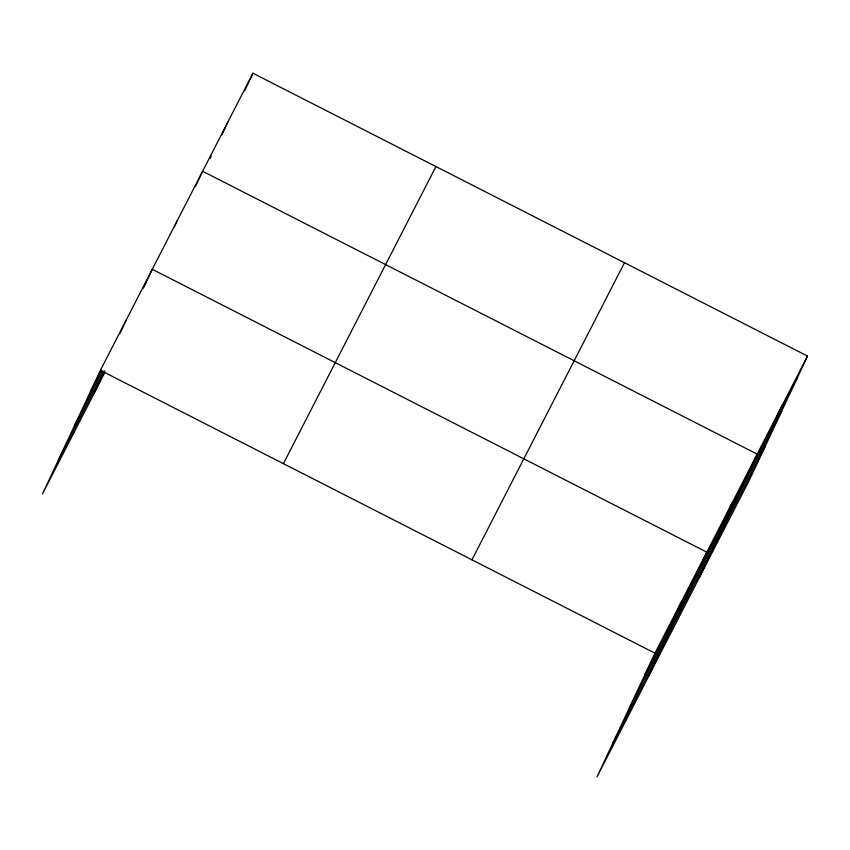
<?xml version="1.0" encoding="UTF-8"?>
<svg xmlns="http://www.w3.org/2000/svg" width="850" height="850" viewBox="0 0 850 850"><rect width="100%" height="100%" fill="white"/><g stroke="black" fill="none" stroke-linecap="round" stroke-linejoin="round"><path stroke-width="1.27" d="M807.5 356.086L654.968 653.183L597.061 776.783L749.594 479.697L807.5 356.086L252.939 73.217L100.406 370.303L42.5 493.914L105.145 371.896M119.723 333.912L126.331 319.802M94.361 392.902L104.391 371.493M143.448 288.108L152.267 269.291L706.828 552.171L648.922 675.771M174.133 227.333L177.438 220.278M195.436 186.543L202.597 171.254L757.159 454.123L699.263 577.734M221.712 135.171L227.768 122.23M244.673 90.854L252.939 73.217M670.979 623.836L680.893 602.671M722.075 524.312L731.999 503.147M772.416 426.275L782.329 405.11M90.483 391.467L101.341 370.324M210.067 158.567L211.268 156.241M74.651 425.276L102.393 371.248M58.331 460.105L104.168 370.844M283.411 463.654L435.944 166.558M471.962 559.831L624.495 262.735M645.044 674.347L797.587 377.251M629.213 708.146L781.745 411.06M612.893 742.985L765.436 445.889M100.406 370.303L654.968 653.183"/></g></svg>
